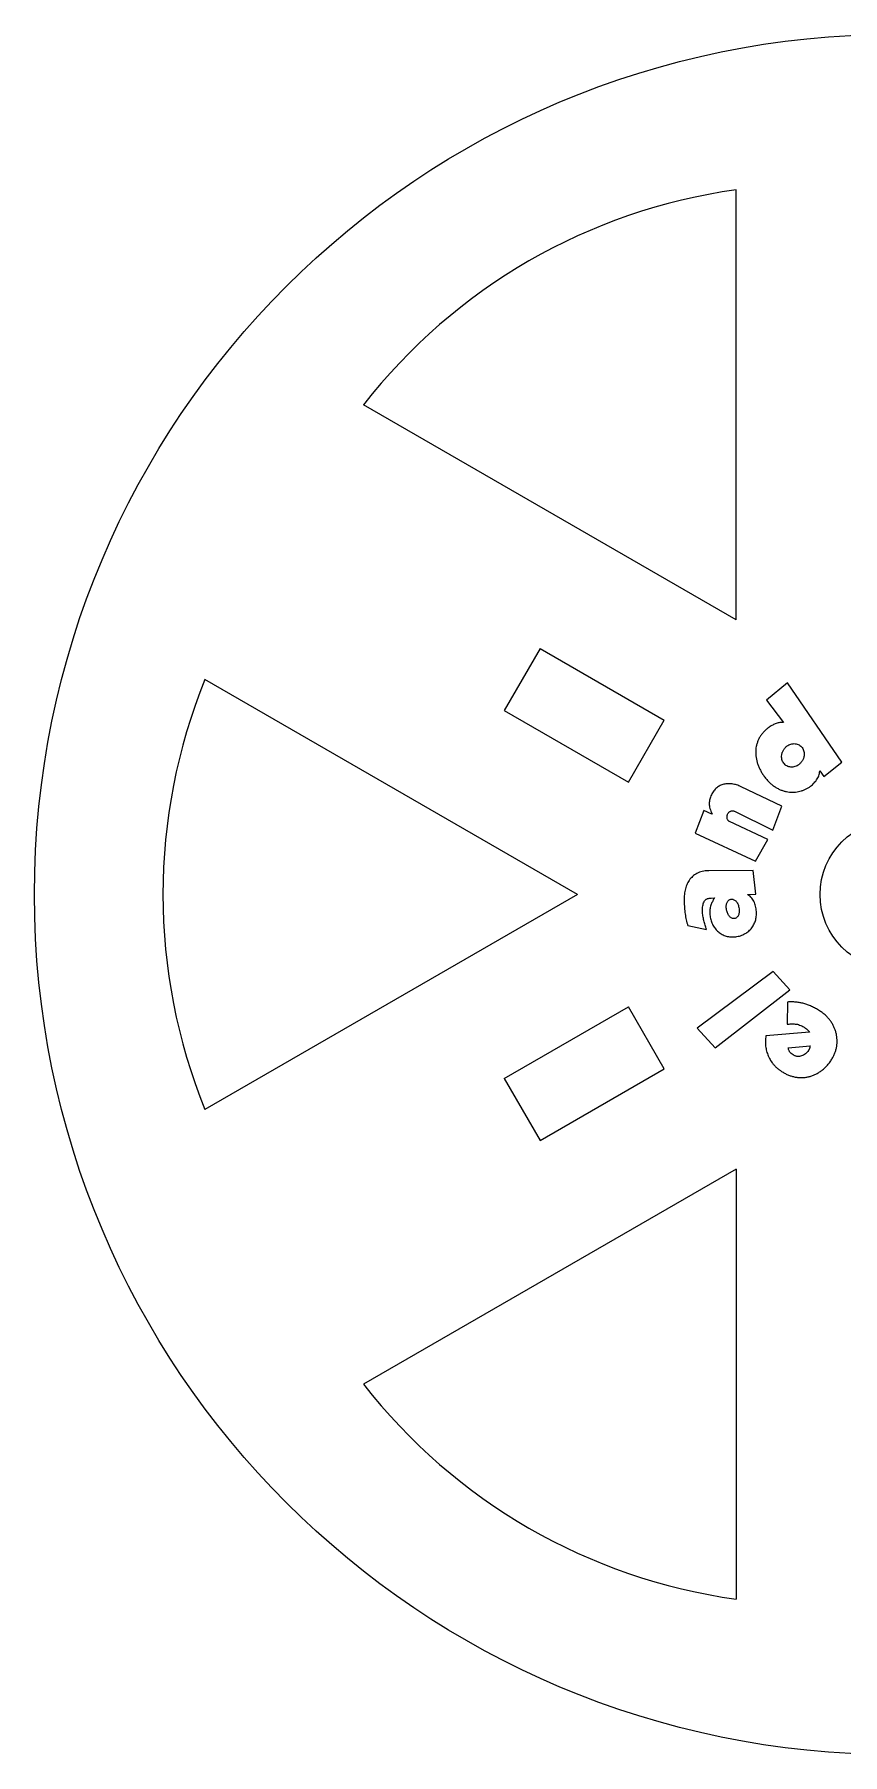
# Model space of a CAD drawing. Header units: inches. Extents: x 0.15 to 9.58, y -4.79 to -0.12.
# Drawn here: x 0.275 to 1.685, y -3.168 to -0.168 of the extents above; entities that cross this region are included whole.
import ezdxf

# ---------------------------------------------------------------- set-up
doc = ezdxf.new("R2010")
doc.units = ezdxf.units.IN
doc.header["$MEASUREMENT"] = 0
doc.layers.add('Layer 1', color=7, linetype='Continuous')

# ---------------------------------------------------------------- blocks, each defined once
blk = doc.blocks.new('block 11')
at = {"layer": 'Layer 1', "color": 7, "lineweight": 15, "true_color": 0xffffff}
blk.add_open_spline([(1.5858, -1.4431), (1.5849, -1.4423), (1.5839, -1.4416), (1.5831, -1.4407), (1.5823, -1.4399), (1.5815, -1.4389), (1.5809, -1.4378), (1.5802, -1.4367), (1.5797, -1.4356), (1.5793, -1.4344), (1.5788, -1.4333), (1.5785, -1.4321), (1.5784, -1.4308), (1.5782, -1.4295), (1.5782, -1.4282), (1.5782, -1.4269), (1.5783, -1.4256), (1.5785, -1.4242), (1.5788, -1.4229), (1.5789, -1.4222), (1.5791, -1.4215), (1.5793, -1.4208), (1.5796, -1.4201), (1.5799, -1.4195), (1.5802, -1.4188), (1.5805, -1.4181), (1.5809, -1.4174), (1.5813, -1.4167), (1.5817, -1.416), (1.5821, -1.4154), (1.5826, -1.4147)], degree=3, knots=[0, 0, 0, 0, 1, 1, 1, 2, 2, 2, 3, 3, 3, 4, 4, 4, 5, 5, 5, 6, 6, 6, 7, 7, 7, 8, 8, 8, 9, 9, 9, 10, 10, 10, 10], dxfattribs=at)
blk = doc.blocks.new('block 12')
at = {"layer": 'Layer 1', "color": 7, "lineweight": 15, "true_color": 0xffffff}
blk.add_open_spline([(1.5826, -1.4147), (1.5831, -1.4141), (1.5836, -1.4135), (1.5841, -1.4129), (1.5846, -1.4123), (1.5851, -1.4117), (1.5856, -1.4112), (1.5861, -1.4107), (1.5867, -1.4102), (1.5872, -1.4097), (1.5878, -1.4093), (1.5884, -1.4089), (1.589, -1.4085), (1.5901, -1.4078), (1.5913, -1.4072), (1.5926, -1.4067), (1.5938, -1.4062), (1.595, -1.4059), (1.5963, -1.4056), (1.5975, -1.4054), (1.5988, -1.4052), (1.6, -1.4052), (1.6012, -1.4052), (1.6025, -1.4054), (1.6037, -1.4056), (1.6048, -1.4058), (1.606, -1.4062), (1.6071, -1.4066), (1.6082, -1.4071), (1.6092, -1.4077), (1.6102, -1.4083)], degree=3, knots=[0, 0, 0, 0, 1, 1, 1, 2, 2, 2, 3, 3, 3, 4, 4, 4, 5, 5, 5, 6, 6, 6, 7, 7, 7, 8, 8, 8, 9, 9, 9, 10, 10, 10, 10], dxfattribs=at)
blk = doc.blocks.new('block 13')
at = {"layer": 'Layer 1', "color": 7, "lineweight": 15, "true_color": 0xffffff}
blk.add_open_spline([(1.6102, -1.4083), (1.6111, -1.4091), (1.6121, -1.4098), (1.613, -1.4107), (1.6138, -1.4116), (1.6145, -1.4126), (1.6152, -1.4136), (1.6158, -1.4147), (1.6163, -1.4158), (1.6167, -1.4169), (1.6171, -1.4181), (1.6174, -1.4193), (1.6176, -1.4206), (1.6178, -1.4218), (1.6178, -1.4231), (1.6177, -1.4244), (1.6177, -1.4258), (1.6174, -1.4271), (1.6171, -1.4284), (1.617, -1.4291), (1.6168, -1.4297), (1.6166, -1.4304), (1.6163, -1.4311), (1.6161, -1.4317), (1.6157, -1.4324), (1.6154, -1.4331), (1.6151, -1.4337), (1.6147, -1.4344), (1.6143, -1.4351), (1.6139, -1.4357), (1.6134, -1.4364)], degree=3, knots=[0, 0, 0, 0, 1, 1, 1, 2, 2, 2, 3, 3, 3, 4, 4, 4, 5, 5, 5, 6, 6, 6, 7, 7, 7, 8, 8, 8, 9, 9, 9, 10, 10, 10, 10], dxfattribs=at)
blk = doc.blocks.new('block 14')
at = {"layer": 'Layer 1', "color": 7, "lineweight": 15, "true_color": 0xffffff}
blk.add_open_spline([(1.6134, -1.4364), (1.6129, -1.437), (1.6124, -1.4377), (1.6119, -1.4383), (1.6114, -1.4389), (1.6109, -1.4394), (1.6103, -1.44), (1.6098, -1.4405), (1.6092, -1.441), (1.6087, -1.4415), (1.6081, -1.4419), (1.6075, -1.4423), (1.6069, -1.4427), (1.6058, -1.4435), (1.6046, -1.4441), (1.6034, -1.4447), (1.6022, -1.4452), (1.601, -1.4455), (1.5997, -1.4458), (1.5985, -1.446), (1.5972, -1.4461), (1.596, -1.4461), (1.5948, -1.4462), (1.5936, -1.4461), (1.5924, -1.4458), (1.5912, -1.4456), (1.59, -1.4453), (1.589, -1.4448), (1.5878, -1.4443), (1.5868, -1.4437), (1.5858, -1.4431)], degree=3, knots=[0, 0, 0, 0, 1, 1, 1, 2, 2, 2, 3, 3, 3, 4, 4, 4, 5, 5, 5, 6, 6, 6, 7, 7, 7, 8, 8, 8, 9, 9, 9, 10, 10, 10, 10], dxfattribs=at)
blk = doc.blocks.new('block 15')
at = {"layer": 'Layer 1', "color": 7, "lineweight": 15, "true_color": 0xffffff}
blk.add_open_spline([(1.4898, -1.6766), (1.4905, -1.6765), (1.4913, -1.6764), (1.492, -1.6764), (1.4927, -1.6765), (1.4934, -1.6766), (1.4941, -1.6769), (1.4949, -1.6771), (1.4956, -1.6775), (1.4962, -1.6779), (1.497, -1.6783), (1.4977, -1.6789), (1.4983, -1.6795), (1.499, -1.6801), (1.4996, -1.6808), (1.5001, -1.6816), (1.5007, -1.6824), (1.5012, -1.6833), (1.5017, -1.6843), (1.5021, -1.6853), (1.5025, -1.6864), (1.5029, -1.6874), (1.5032, -1.6887), (1.5035, -1.6899), (1.5038, -1.6912)], degree=3, knots=[0, 0, 0, 0, 1, 1, 1, 2, 2, 2, 3, 3, 3, 4, 4, 4, 5, 5, 5, 6, 6, 6, 7, 7, 7, 8, 8, 8, 8], dxfattribs=at)
blk = doc.blocks.new('block 16')
at = {"layer": 'Layer 1', "color": 7, "lineweight": 15, "true_color": 0xffffff}
blk.add_open_spline([(1.5038, -1.6912), (1.504, -1.6924), (1.5042, -1.6937), (1.5043, -1.695), (1.5044, -1.6961), (1.5044, -1.6973), (1.5043, -1.6984), (1.5043, -1.6995), (1.5041, -1.7005), (1.5039, -1.7015), (1.5037, -1.7025), (1.5034, -1.7034), (1.5031, -1.7042), (1.5027, -1.705), (1.5023, -1.7058), (1.5018, -1.7065), (1.5014, -1.7072), (1.5008, -1.7078), (1.5002, -1.7083), (1.4997, -1.7088), (1.4991, -1.7092), (1.4984, -1.7095), (1.4977, -1.7099), (1.4969, -1.7101), (1.4962, -1.7103)], degree=3, knots=[0, 0, 0, 0, 1, 1, 1, 2, 2, 2, 3, 3, 3, 4, 4, 4, 5, 5, 5, 6, 6, 6, 7, 7, 7, 8, 8, 8, 8], dxfattribs=at)
blk = doc.blocks.new('block 17')
at = {"layer": 'Layer 1', "color": 7, "lineweight": 15, "true_color": 0xffffff}
blk.add_open_spline([(1.4962, -1.7103), (1.4954, -1.7104), (1.4946, -1.7104), (1.4939, -1.7103), (1.4931, -1.7103), (1.4924, -1.7101), (1.4917, -1.7098), (1.4909, -1.7094), (1.4902, -1.709), (1.4896, -1.7085), (1.4888, -1.708), (1.4882, -1.7073), (1.4875, -1.7067), (1.4869, -1.7059), (1.4863, -1.7052), (1.4857, -1.7043), (1.4852, -1.7035), (1.4847, -1.7026), (1.4843, -1.7016), (1.4839, -1.7007), (1.4835, -1.6997), (1.4832, -1.6987), (1.4828, -1.6976), (1.4826, -1.6965), (1.4824, -1.6954)], degree=3, knots=[0, 0, 0, 0, 1, 1, 1, 2, 2, 2, 3, 3, 3, 4, 4, 4, 5, 5, 5, 6, 6, 6, 7, 7, 7, 8, 8, 8, 8], dxfattribs=at)
blk = doc.blocks.new('block 18')
at = {"layer": 'Layer 1', "color": 7, "lineweight": 15, "true_color": 0xffffff}
blk.add_open_spline([(1.4824, -1.6954), (1.4821, -1.694), (1.4819, -1.6927), (1.4818, -1.6913), (1.4817, -1.6901), (1.4817, -1.6889), (1.4817, -1.6877), (1.4818, -1.6867), (1.482, -1.6857), (1.4822, -1.6847), (1.4825, -1.6838), (1.4828, -1.6829), (1.4833, -1.6821), (1.4837, -1.6813), (1.4842, -1.6806), (1.4847, -1.68), (1.4851, -1.6794), (1.4856, -1.6789), (1.4862, -1.6784), (1.4867, -1.6779), (1.4873, -1.6775), (1.4879, -1.6772), (1.4885, -1.677), (1.4891, -1.6768), (1.4898, -1.6766)], degree=3, knots=[0, 0, 0, 0, 1, 1, 1, 2, 2, 2, 3, 3, 3, 4, 4, 4, 5, 5, 5, 6, 6, 6, 7, 7, 7, 8, 8, 8, 8], dxfattribs=at)
blk = doc.blocks.new('block 19')
at = {"layer": 'Layer 1', "color": 7, "lineweight": 15, "true_color": 0xffffff}
blk.add_open_spline([(1.6279, -1.9324), (1.6278, -1.933), (1.6277, -1.9336), (1.6276, -1.9342), (1.6276, -1.9347), (1.6275, -1.9353), (1.6273, -1.9358), (1.6272, -1.9361), (1.6272, -1.9364), (1.627, -1.9367), (1.6269, -1.9371), (1.6267, -1.9374), (1.6265, -1.9378), (1.6263, -1.9382), (1.6261, -1.9386), (1.6259, -1.939), (1.6256, -1.9395), (1.6253, -1.94), (1.625, -1.9405)], degree=3, knots=[0, 0, 0, 0, 1, 1, 1, 2, 2, 2, 3, 3, 3, 4, 4, 4, 5, 5, 5, 6, 6, 6, 6], dxfattribs=at)
blk = doc.blocks.new('block 20')
at = {"layer": 'Layer 1', "color": 7, "lineweight": 15, "true_color": 0xffffff}
blk.add_open_spline([(1.625, -1.9405), (1.6242, -1.9415), (1.6235, -1.9426), (1.6227, -1.9435), (1.6218, -1.9445), (1.6209, -1.9454), (1.6198, -1.9462), (1.6188, -1.947), (1.6178, -1.9477), (1.6166, -1.9483), (1.6155, -1.9489), (1.6143, -1.9494), (1.6131, -1.9498), (1.6119, -1.9501), (1.6107, -1.9504), (1.6094, -1.9506), (1.6082, -1.9507), (1.6069, -1.9507), (1.6057, -1.9506), (1.6051, -1.9506), (1.6044, -1.9505), (1.6038, -1.9504), (1.6032, -1.9502), (1.6026, -1.95), (1.602, -1.9498), (1.6014, -1.9496), (1.6008, -1.9494), (1.6002, -1.9491), (1.5996, -1.9488), (1.5991, -1.9485), (1.5985, -1.9481)], degree=3, knots=[0, 0, 0, 0, 1, 1, 1, 2, 2, 2, 3, 3, 3, 4, 4, 4, 5, 5, 5, 6, 6, 6, 7, 7, 7, 8, 8, 8, 9, 9, 9, 10, 10, 10, 10], dxfattribs=at)
blk = doc.blocks.new('block 21')
at = {"layer": 'Layer 1', "color": 7, "lineweight": 15, "true_color": 0xffffff}
blk.add_open_spline([(1.5985, -1.9481), (1.5974, -1.9474), (1.5962, -1.9466), (1.5952, -1.9457), (1.5943, -1.9449), (1.5934, -1.944), (1.5926, -1.943), (1.5923, -1.9425), (1.592, -1.942), (1.5917, -1.9415), (1.5914, -1.9409), (1.5911, -1.9404), (1.5909, -1.9397), (1.5906, -1.9391), (1.5904, -1.9385), (1.5903, -1.9379), (1.5901, -1.9372), (1.59, -1.9364), (1.5899, -1.9357)], degree=3, knots=[0, 0, 0, 0, 1, 1, 1, 2, 2, 2, 3, 3, 3, 4, 4, 4, 5, 5, 5, 6, 6, 6, 6], dxfattribs=at)
blk = doc.blocks.new('block 22')
at = {"layer": 'Layer 1', "color": 7, "lineweight": 15, "true_color": 0xffffff}
blk.add_lwpolyline([(1.5899, -1.9357), (1.6279, -1.9324)], dxfattribs=at)
blk = doc.blocks.new('block 27')
at = {"layer": 'Layer 1', "color": 7, "lineweight": 15, "true_color": 0xffffff}
blk.add_open_spline([(1.588, -1.8947), (1.5903, -1.8944), (1.5927, -1.8941), (1.595, -1.894), (1.5974, -1.8939), (1.5998, -1.8939), (1.6022, -1.8942), (1.6034, -1.8943), (1.6047, -1.8945), (1.6059, -1.8947), (1.6071, -1.895), (1.6084, -1.8954), (1.6096, -1.8959), (1.6109, -1.8963), (1.6122, -1.8969), (1.6134, -1.8975), (1.6148, -1.8982), (1.6161, -1.899), (1.6174, -1.8997)], degree=3, knots=[0, 0, 0, 0, 1, 1, 1, 2, 2, 2, 3, 3, 3, 4, 4, 4, 5, 5, 5, 6, 6, 6, 6], dxfattribs=at)
blk = doc.blocks.new('block 28')
at = {"layer": 'Layer 1', "color": 7, "lineweight": 15, "true_color": 0xffffff}
blk.add_open_spline([(1.6174, -1.8997), (1.6183, -1.9003), (1.6192, -1.9009), (1.62, -1.9016), (1.621, -1.9022), (1.6219, -1.9029), (1.6228, -1.9037), (1.6237, -1.9044), (1.6246, -1.9051), (1.6253, -1.906), (1.6259, -1.9067), (1.6265, -1.9074), (1.627, -1.9082)], degree=3, knots=[0, 0, 0, 0, 1, 1, 1, 2, 2, 2, 3, 3, 3, 4, 4, 4, 4], dxfattribs=at)
blk = doc.blocks.new('block 29')
at = {"layer": 'Layer 1', "color": 7, "lineweight": 15, "true_color": 0xffffff}
blk.add_lwpolyline([(1.627, -1.9082), (1.5509, -1.9146)], dxfattribs=at)
blk = doc.blocks.new('block 30')
at = {"layer": 'Layer 1', "color": 7, "lineweight": 15, "true_color": 0xffffff}
blk.add_open_spline([(1.5509, -1.9146), (1.5507, -1.9161), (1.5505, -1.9176), (1.5503, -1.9192), (1.5502, -1.9207), (1.5501, -1.9222), (1.55, -1.9237), (1.55, -1.9252), (1.55, -1.9268), (1.5501, -1.9283), (1.5502, -1.9297), (1.5503, -1.9312), (1.5504, -1.9327), (1.5506, -1.9342), (1.5508, -1.9356), (1.5511, -1.9371), (1.5514, -1.9386), (1.5517, -1.94), (1.5521, -1.9414), (1.5525, -1.9429), (1.5529, -1.9443), (1.5534, -1.9457), (1.5539, -1.9471), (1.5544, -1.9485), (1.555, -1.9499), (1.5556, -1.9513), (1.5563, -1.9527), (1.557, -1.9541), (1.5577, -1.9554), (1.5584, -1.9567), (1.5592, -1.958), (1.5601, -1.9593), (1.5609, -1.9605), (1.5618, -1.9617), (1.5627, -1.9629), (1.5637, -1.9641), (1.5647, -1.9653), (1.5657, -1.9664), (1.5668, -1.9675), (1.5679, -1.9686), (1.569, -1.9697), (1.5702, -1.9708), (1.5714, -1.9718), (1.5727, -1.9728), (1.574, -1.9738), (1.5753, -1.9748), (1.5766, -1.9758), (1.578, -1.9767), (1.5794, -1.9776)], degree=3, knots=[0, 0, 0, 0, 1, 1, 1, 2, 2, 2, 3, 3, 3, 4, 4, 4, 5, 5, 5, 6, 6, 6, 7, 7, 7, 8, 8, 8, 9, 9, 9, 10, 10, 10, 11, 11, 11, 12, 12, 12, 13, 13, 13, 14, 14, 14, 15, 15, 15, 16, 16, 16, 16], dxfattribs=at)
blk = doc.blocks.new('block 31')
at = {"layer": 'Layer 1', "color": 7, "lineweight": 15, "true_color": 0xffffff}
blk.add_open_spline([(1.5794, -1.9776), (1.5812, -1.9787), (1.583, -1.9797), (1.5848, -1.9807), (1.5866, -1.9816), (1.5885, -1.9825), (1.5904, -1.9832), (1.5922, -1.984), (1.5941, -1.9846), (1.596, -1.9852), (1.598, -1.9857), (1.5999, -1.9862), (1.6019, -1.9866), (1.6038, -1.9869), (1.6058, -1.9872), (1.6077, -1.9874), (1.6097, -1.9875), (1.6116, -1.9876), (1.6136, -1.9876), (1.6155, -1.9875), (1.6174, -1.9874), (1.6194, -1.9872), (1.6213, -1.9869), (1.6233, -1.9866), (1.6252, -1.9862), (1.6271, -1.9857), (1.629, -1.9852), (1.6308, -1.9845), (1.6327, -1.9839), (1.6346, -1.9831), (1.6364, -1.9823), (1.6383, -1.9815), (1.6401, -1.9805), (1.6419, -1.9794), (1.6437, -1.9784), (1.6455, -1.9772), (1.6472, -1.976), (1.649, -1.9747), (1.6507, -1.9733), (1.6524, -1.9718), (1.6541, -1.9703), (1.6557, -1.9687), (1.6572, -1.967), (1.6588, -1.9653), (1.6603, -1.9635), (1.6617, -1.9616), (1.6632, -1.9596), (1.6646, -1.9575), (1.6659, -1.9554)], degree=3, knots=[0, 0, 0, 0, 1, 1, 1, 2, 2, 2, 3, 3, 3, 4, 4, 4, 5, 5, 5, 6, 6, 6, 7, 7, 7, 8, 8, 8, 9, 9, 9, 10, 10, 10, 11, 11, 11, 12, 12, 12, 13, 13, 13, 14, 14, 14, 15, 15, 15, 16, 16, 16, 16], dxfattribs=at)
blk = doc.blocks.new('block 32')
at = {"layer": 'Layer 1', "color": 7, "lineweight": 15, "true_color": 0xffffff}
blk.add_open_spline([(1.6659, -1.9554), (1.667, -1.9537), (1.668, -1.952), (1.6689, -1.9501), (1.6698, -1.9484), (1.6706, -1.9466), (1.6713, -1.9447), (1.672, -1.9429), (1.6726, -1.941), (1.6731, -1.9391), (1.6736, -1.9372), (1.674, -1.9353), (1.6743, -1.9333), (1.6746, -1.9314), (1.6748, -1.9295), (1.6749, -1.9275), (1.6751, -1.9256), (1.6751, -1.9236), (1.675, -1.9217), (1.675, -1.9198), (1.6748, -1.9179), (1.6745, -1.916), (1.6742, -1.914), (1.6739, -1.9121), (1.6734, -1.9103), (1.673, -1.9084), (1.6724, -1.9065), (1.6718, -1.9046), (1.6712, -1.9028), (1.6704, -1.901), (1.6696, -1.8992), (1.6688, -1.8974), (1.6678, -1.8956), (1.6668, -1.8938), (1.6658, -1.8921), (1.6647, -1.8903), (1.6635, -1.8887), (1.6623, -1.887), (1.661, -1.8853), (1.6596, -1.8838), (1.6582, -1.8822), (1.6567, -1.8806), (1.6552, -1.8792), (1.6536, -1.8777), (1.6519, -1.8763), (1.6501, -1.875), (1.6483, -1.8736), (1.6465, -1.8724), (1.6446, -1.8711)], degree=3, knots=[0, 0, 0, 0, 1, 1, 1, 2, 2, 2, 3, 3, 3, 4, 4, 4, 5, 5, 5, 6, 6, 6, 7, 7, 7, 8, 8, 8, 9, 9, 9, 10, 10, 10, 11, 11, 11, 12, 12, 12, 13, 13, 13, 14, 14, 14, 15, 15, 15, 16, 16, 16, 16], dxfattribs=at)
blk = doc.blocks.new('block 33')
at = {"layer": 'Layer 1', "color": 7, "lineweight": 15, "true_color": 0xffffff}
blk.add_open_spline([(1.6446, -1.8711), (1.6422, -1.8697), (1.6399, -1.8683), (1.6375, -1.8669), (1.6352, -1.8657), (1.6329, -1.8645), (1.6305, -1.8634), (1.6283, -1.8624), (1.626, -1.8615), (1.6237, -1.8606), (1.6215, -1.8598), (1.6193, -1.8591), (1.6171, -1.8585), (1.6149, -1.8579), (1.6126, -1.8574), (1.6104, -1.857), (1.6081, -1.8566), (1.6057, -1.8562), (1.6034, -1.856), (1.601, -1.8558), (1.5986, -1.8557), (1.5961, -1.8557), (1.5936, -1.8557), (1.5911, -1.8557), (1.5886, -1.8558)], degree=3, knots=[0, 0, 0, 0, 1, 1, 1, 2, 2, 2, 3, 3, 3, 4, 4, 4, 5, 5, 5, 6, 6, 6, 7, 7, 7, 8, 8, 8, 8], dxfattribs=at)
blk = doc.blocks.new('block 34')
at = {"layer": 'Layer 1', "color": 7, "lineweight": 15, "true_color": 0xffffff}
blk.add_lwpolyline([(1.5886, -1.8558), (1.588, -1.8947)], dxfattribs=at)
blk = doc.blocks.new('block 35')
at = {"layer": 'Layer 1', "color": 7, "lineweight": 15, "true_color": 0xffffff}
blk.add_lwpolyline([(1.4275, -1.5614), (1.5329, -1.6103)], dxfattribs=at)
blk = doc.blocks.new('block 36')
at = {"layer": 'Layer 1', "color": 7, "lineweight": 15, "true_color": 0xffffff}
blk.add_lwpolyline([(1.5329, -1.6103), (1.5545, -1.5724)], dxfattribs=at)
blk = doc.blocks.new('block 37')
at = {"layer": 'Layer 1', "color": 7, "lineweight": 15, "true_color": 0xffffff}
blk.add_lwpolyline([(1.5545, -1.5724), (1.4877, -1.5412)], dxfattribs=at)
blk = doc.blocks.new('block 38')
at = {"layer": 'Layer 1', "color": 7, "lineweight": 15, "true_color": 0xffffff}
blk.add_lwpolyline([(1.4962, -1.5231), (1.5629, -1.5559)], dxfattribs=at)
blk = doc.blocks.new('block 39')
at = {"layer": 'Layer 1', "color": 7, "lineweight": 15, "true_color": 0xffffff}
blk.add_lwpolyline([(1.5629, -1.5559), (1.5787, -1.5145)], dxfattribs=at)
blk = doc.blocks.new('block 40')
at = {"layer": 'Layer 1', "color": 7, "lineweight": 15, "true_color": 0xffffff}
blk.add_lwpolyline([(1.5787, -1.5145), (1.5075, -1.4803)], dxfattribs=at)
blk = doc.blocks.new('block 41')
at = {"layer": 'Layer 1', "color": 7, "lineweight": 15, "true_color": 0xffffff}
blk.add_open_spline([(1.5075, -1.4803), (1.5062, -1.4797), (1.505, -1.4791), (1.5037, -1.4786), (1.5024, -1.4781), (1.5011, -1.4776), (1.4998, -1.4772), (1.4986, -1.4768), (1.4973, -1.4765), (1.496, -1.4762), (1.4947, -1.4759), (1.4934, -1.4757), (1.4922, -1.4755), (1.4909, -1.4753), (1.4897, -1.4752), (1.4884, -1.4751), (1.4872, -1.475), (1.4859, -1.475), (1.4847, -1.4751), (1.4835, -1.4751), (1.4823, -1.4752), (1.4811, -1.4754), (1.4799, -1.4756), (1.4787, -1.4758), (1.4776, -1.4761), (1.4764, -1.4763), (1.4753, -1.4767), (1.4742, -1.4771), (1.4731, -1.4775), (1.472, -1.4779), (1.471, -1.4784), (1.47, -1.4789), (1.4689, -1.4795), (1.468, -1.4802), (1.467, -1.4808), (1.466, -1.4815), (1.4651, -1.4823), (1.4641, -1.4831), (1.4633, -1.4839), (1.4624, -1.4848), (1.4615, -1.4857), (1.4607, -1.4866), (1.46, -1.4876), (1.4592, -1.4887), (1.4584, -1.4898), (1.4578, -1.4909), (1.4571, -1.4921), (1.4564, -1.4933), (1.4558, -1.4946)], degree=3, knots=[0, 0, 0, 0, 1, 1, 1, 2, 2, 2, 3, 3, 3, 4, 4, 4, 5, 5, 5, 6, 6, 6, 7, 7, 7, 8, 8, 8, 9, 9, 9, 10, 10, 10, 11, 11, 11, 12, 12, 12, 13, 13, 13, 14, 14, 14, 15, 15, 15, 16, 16, 16, 16], dxfattribs=at)
blk = doc.blocks.new('block 42')
at = {"layer": 'Layer 1', "color": 7, "lineweight": 15, "true_color": 0xffffff}
blk.add_open_spline([(1.4558, -1.4946), (1.4552, -1.4958), (1.4546, -1.4971), (1.4542, -1.4983), (1.4537, -1.4996), (1.4534, -1.5009), (1.453, -1.5022), (1.4527, -1.5034), (1.4525, -1.5047), (1.4523, -1.506), (1.4521, -1.5073), (1.452, -1.5086), (1.452, -1.5099), (1.452, -1.5112), (1.4521, -1.5126), (1.4523, -1.5139), (1.4526, -1.5154), (1.4529, -1.5168), (1.4533, -1.5182), (1.4538, -1.5198), (1.4543, -1.5213), (1.4549, -1.5228), (1.4556, -1.5245), (1.4565, -1.5261), (1.4573, -1.5277)], degree=3, knots=[0, 0, 0, 0, 1, 1, 1, 2, 2, 2, 3, 3, 3, 4, 4, 4, 5, 5, 5, 6, 6, 6, 7, 7, 7, 8, 8, 8, 8], dxfattribs=at)
blk = doc.blocks.new('block 43')
at = {"layer": 'Layer 1', "color": 7, "lineweight": 15, "true_color": 0xffffff}
blk.add_lwpolyline([(1.4569, -1.5284), (1.4428, -1.5216)], dxfattribs=at)
blk = doc.blocks.new('block 44')
at = {"layer": 'Layer 1', "color": 7, "lineweight": 15, "true_color": 0xffffff}
blk.add_lwpolyline([(1.4428, -1.5216), (1.4275, -1.5614)], dxfattribs=at)
blk = doc.blocks.new('block 45')
at = {"layer": 'Layer 1', "color": 7, "lineweight": 15, "true_color": 0xffffff}
blk.add_lwpolyline([(1.5519, -1.3294), (1.5813, -1.3686)], dxfattribs=at)
blk = doc.blocks.new('block 46')
at = {"layer": 'Layer 1', "color": 7, "lineweight": 15, "true_color": 0xffffff}
blk.add_open_spline([(1.5813, -1.3686), (1.5803, -1.3685), (1.5792, -1.3684), (1.5782, -1.3684), (1.5772, -1.3684), (1.5761, -1.3685), (1.5751, -1.3686), (1.574, -1.3687), (1.573, -1.3689), (1.572, -1.3691), (1.5709, -1.3694), (1.5699, -1.3697), (1.5689, -1.3701), (1.5678, -1.3704), (1.5668, -1.3708), (1.5658, -1.3713), (1.5648, -1.3717), (1.5638, -1.3722), (1.5628, -1.3727), (1.5618, -1.3732), (1.5608, -1.3737), (1.5599, -1.3743), (1.5589, -1.3749), (1.558, -1.3755), (1.5571, -1.3761)], degree=3, knots=[0, 0, 0, 0, 1, 1, 1, 2, 2, 2, 3, 3, 3, 4, 4, 4, 5, 5, 5, 6, 6, 6, 7, 7, 7, 8, 8, 8, 8], dxfattribs=at)
blk = doc.blocks.new('block 47')
at = {"layer": 'Layer 1', "color": 7, "lineweight": 15, "true_color": 0xffffff}
blk.add_open_spline([(1.5571, -1.3761), (1.5553, -1.3774), (1.5535, -1.3788), (1.5518, -1.3802), (1.5502, -1.3815), (1.5487, -1.383), (1.5473, -1.3845), (1.5459, -1.386), (1.5446, -1.3875), (1.5433, -1.3891), (1.5422, -1.3907), (1.5411, -1.3924), (1.5401, -1.3941), (1.5391, -1.3957), (1.5382, -1.3975), (1.5375, -1.3992), (1.5367, -1.401), (1.5361, -1.4027), (1.5355, -1.4045), (1.5349, -1.4063), (1.5345, -1.4081), (1.5341, -1.41), (1.5337, -1.4118), (1.5335, -1.4137), (1.5333, -1.4155), (1.5332, -1.4174), (1.5331, -1.4193), (1.5331, -1.4212), (1.5332, -1.4231), (1.5333, -1.425), (1.5335, -1.4269), (1.5338, -1.4288), (1.5341, -1.4308), (1.5345, -1.4327), (1.5349, -1.4346), (1.5354, -1.4366), (1.5359, -1.4385), (1.5365, -1.4405), (1.5372, -1.4424), (1.538, -1.4443), (1.5387, -1.4462), (1.5396, -1.4481), (1.5405, -1.45), (1.5414, -1.4519), (1.5424, -1.4537), (1.5435, -1.4555), (1.5446, -1.4574), (1.5458, -1.4592), (1.547, -1.461)], degree=3, knots=[0, 0, 0, 0, 1, 1, 1, 2, 2, 2, 3, 3, 3, 4, 4, 4, 5, 5, 5, 6, 6, 6, 7, 7, 7, 8, 8, 8, 9, 9, 9, 10, 10, 10, 11, 11, 11, 12, 12, 12, 13, 13, 13, 14, 14, 14, 15, 15, 15, 16, 16, 16, 16], dxfattribs=at)
blk = doc.blocks.new('block 48')
at = {"layer": 'Layer 1', "color": 7, "lineweight": 15, "true_color": 0xffffff}
blk.add_open_spline([(1.6268, -1.4809), (1.628, -1.48), (1.6292, -1.4792), (1.6303, -1.4783), (1.6314, -1.4773), (1.6325, -1.4764), (1.6335, -1.4753), (1.6345, -1.4743), (1.6355, -1.4732), (1.6365, -1.4721), (1.6374, -1.471), (1.6384, -1.4698), (1.6392, -1.4686), (1.6401, -1.4674), (1.6409, -1.4662), (1.6416, -1.4649), (1.6422, -1.4637), (1.6428, -1.4624), (1.6433, -1.4611), (1.6437, -1.4598), (1.6441, -1.4585), (1.6443, -1.4572), (1.6446, -1.4558), (1.6447, -1.4545), (1.6448, -1.4531)], degree=3, knots=[0, 0, 0, 0, 1, 1, 1, 2, 2, 2, 3, 3, 3, 4, 4, 4, 5, 5, 5, 6, 6, 6, 7, 7, 7, 8, 8, 8, 8], dxfattribs=at)
blk = doc.blocks.new('block 49')
at = {"layer": 'Layer 1', "color": 7, "lineweight": 15, "true_color": 0xffffff}
blk.add_lwpolyline([(1.6448, -1.4531), (1.6452, -1.4528)], dxfattribs=at)
blk = doc.blocks.new('block 50')
at = {"layer": 'Layer 1', "color": 7, "lineweight": 15, "true_color": 0xffffff}
blk.add_lwpolyline([(1.6452, -1.4528), (1.6519, -1.4624)], dxfattribs=at)
blk = doc.blocks.new('block 51')
at = {"layer": 'Layer 1', "color": 7, "lineweight": 15, "true_color": 0xffffff}
blk.add_lwpolyline([(1.6519, -1.4624), (1.6834, -1.4373)], dxfattribs=at)
blk = doc.blocks.new('block 52')
at = {"layer": 'Layer 1', "color": 7, "lineweight": 15, "true_color": 0xffffff}
blk.add_lwpolyline([(1.6834, -1.4373), (1.5886, -1.2994)], dxfattribs=at)
blk = doc.blocks.new('block 53')
at = {"layer": 'Layer 1', "color": 7, "lineweight": 15, "true_color": 0xffffff}
blk.add_lwpolyline([(1.5886, -1.2994), (1.5519, -1.3294)], dxfattribs=at)
blk = doc.blocks.new('block 80')
at = {"layer": 'Layer 1', "color": 7, "lineweight": 15, "true_color": 0xffffff}
blk.add_lwpolyline([(1.4989, -2.1472), (1.4989, -2.8972)], dxfattribs=at)
blk = doc.blocks.new('block 81')
at = {"layer": 'Layer 1', "color": 7, "lineweight": 15, "true_color": 0xffffff}
blk.add_lwpolyline([(1.4989, -2.1472), (0.8493, -2.5222)], dxfattribs=at)
blk = doc.blocks.new('block 82')
at = {"layer": 'Layer 1', "color": 7, "lineweight": 15, "true_color": 0xffffff}
blk.add_open_spline([(0.8493, -2.5222), (1.0087, -2.7271), (1.2418, -2.8616), (1.4989, -2.8972)], degree=3, dxfattribs=at)
blk = doc.blocks.new('block 83')
at = {"layer": 'Layer 1', "color": 7, "lineweight": 15, "true_color": 0xffffff}
blk.add_lwpolyline([(1.4989, -1.1894), (0.8493, -0.8144)], dxfattribs=at)
blk = doc.blocks.new('block 84')
at = {"layer": 'Layer 1', "color": 7, "lineweight": 15, "true_color": 0xffffff}
blk.add_lwpolyline([(1.4989, -1.1894), (1.4989, -0.4394)], dxfattribs=at)
blk = doc.blocks.new('block 85')
at = {"layer": 'Layer 1', "color": 7, "lineweight": 15, "true_color": 0xffffff}
blk.add_open_spline([(1.4989, -0.4394), (1.2418, -0.475), (1.0087, -0.6095), (0.8493, -0.8144)], degree=3, dxfattribs=at)
blk = doc.blocks.new('block 89')
at = {"layer": 'Layer 1', "color": 7, "lineweight": 15, "true_color": 0xffffff}
blk.add_lwpolyline([(1.1571, -1.2392), (1.3736, -1.3642)], dxfattribs=at)
blk = doc.blocks.new('block 90')
at = {"layer": 'Layer 1', "color": 7, "lineweight": 15, "true_color": 0xffffff}
blk.add_lwpolyline([(1.1571, -1.2392), (1.0946, -1.3474)], dxfattribs=at)
blk = doc.blocks.new('block 91')
at = {"layer": 'Layer 1', "color": 7, "lineweight": 15, "true_color": 0xffffff}
blk.add_lwpolyline([(1.0946, -1.3474), (1.3111, -1.4724)], dxfattribs=at)
blk = doc.blocks.new('block 92')
at = {"layer": 'Layer 1', "color": 7, "lineweight": 15, "true_color": 0xffffff}
blk.add_lwpolyline([(1.3111, -1.4724), (1.3736, -1.3642)], dxfattribs=at)
blk = doc.blocks.new('block 101')
at = {"layer": 'Layer 1', "color": 7, "lineweight": 15, "true_color": 0xffffff}
blk.add_open_spline([(3.2754, -1.6683), (3.2754, -0.8399), (2.6038, -0.1683), (1.7754, -0.1683), (0.9469, -0.1683), (0.2754, -0.8399), (0.2754, -1.6683), (0.2754, -2.4967), (0.9469, -3.1683), (1.7754, -3.1683), (2.6038, -3.1683), (3.2754, -2.4967), (3.2754, -1.6683), (3.2754, -1.6683), (3.2754, -1.6683), (3.2754, -1.6683)], degree=3, knots=[0, 0, 0, 0, 1, 1, 1, 2, 2, 2, 3, 3, 3, 4, 4, 4, 5, 5, 5, 5], dxfattribs=at)
blk = doc.blocks.new('block 102')
at = {"layer": 'Layer 1', "color": 7, "lineweight": 15, "true_color": 0xffffff}
blk.add_open_spline([(1.9054, -1.6683), (1.9054, -1.5965), (1.8472, -1.5383), (1.7754, -1.5383), (1.7036, -1.5383), (1.6454, -1.5965), (1.6454, -1.6683), (1.6454, -1.7401), (1.7036, -1.7983), (1.7754, -1.7983), (1.8472, -1.7983), (1.9054, -1.7401), (1.9054, -1.6683), (1.9054, -1.6683), (1.9054, -1.6683), (1.9054, -1.6683)], degree=3, knots=[0, 0, 0, 0, 1, 1, 1, 2, 2, 2, 3, 3, 3, 4, 4, 4, 5, 5, 5, 5], dxfattribs=at)
blk = doc.blocks.new('block 111')
at = {"layer": 'Layer 1', "color": 7, "lineweight": 15, "true_color": 0xffffff}
blk.add_lwpolyline([(1.0946, -1.9892), (1.3111, -1.8642)], dxfattribs=at)
blk = doc.blocks.new('block 112')
at = {"layer": 'Layer 1', "color": 7, "lineweight": 15, "true_color": 0xffffff}
blk.add_lwpolyline([(1.0946, -1.9892), (1.1571, -2.0974)], dxfattribs=at)
blk = doc.blocks.new('block 113')
at = {"layer": 'Layer 1', "color": 7, "lineweight": 15, "true_color": 0xffffff}
blk.add_lwpolyline([(1.1571, -2.0974), (1.3736, -1.9724)], dxfattribs=at)
blk = doc.blocks.new('block 114')
at = {"layer": 'Layer 1', "color": 7, "lineweight": 15, "true_color": 0xffffff}
blk.add_lwpolyline([(1.3736, -1.9724), (1.3111, -1.8642)], dxfattribs=at)
blk = doc.blocks.new('block 121')
at = {"layer": 'Layer 1', "color": 7, "lineweight": 15, "true_color": 0xffffff}
blk.add_lwpolyline([(1.2224, -1.6683), (0.5728, -2.0433)], dxfattribs=at)
blk = doc.blocks.new('block 122')
at = {"layer": 'Layer 1', "color": 7, "lineweight": 15, "true_color": 0xffffff}
blk.add_lwpolyline([(1.2224, -1.6683), (0.5728, -1.2933)], dxfattribs=at)
blk = doc.blocks.new('block 123')
at = {"layer": 'Layer 1', "color": 7, "lineweight": 15, "true_color": 0xffffff}
blk.add_open_spline([(0.5728, -1.2933), (0.4751, -1.5338), (0.4751, -1.8028), (0.5728, -2.0433)], degree=3, dxfattribs=at)
blk = doc.blocks.new('block 135')
at = {"layer": 'Layer 1', "color": 7, "lineweight": 15, "true_color": 0xffffff}
blk.add_lwpolyline([(1.5286, -1.6266), (1.4511, -1.6268)], dxfattribs=at)
blk = doc.blocks.new('block 136')
at = {"layer": 'Layer 1', "color": 7, "lineweight": 15, "true_color": 0xffffff}
blk.add_open_spline([(1.4511, -1.6268), (1.4491, -1.6269), (1.4472, -1.627), (1.4452, -1.6272), (1.4434, -1.6274), (1.4416, -1.6277), (1.4398, -1.6281), (1.4382, -1.6285), (1.4365, -1.629), (1.4349, -1.6296), (1.4334, -1.6301), (1.4319, -1.6308), (1.4305, -1.6316), (1.4292, -1.6323), (1.4279, -1.6331), (1.4266, -1.634), (1.4254, -1.6349), (1.4242, -1.6358), (1.4231, -1.6368), (1.422, -1.6379), (1.4209, -1.6389), (1.4199, -1.64), (1.4189, -1.6412), (1.418, -1.6423), (1.4172, -1.6436), (1.4163, -1.6448), (1.4155, -1.6461), (1.4148, -1.6474), (1.4141, -1.6488), (1.4134, -1.6502), (1.4128, -1.6516), (1.4122, -1.653), (1.4117, -1.6545), (1.4112, -1.656), (1.4108, -1.6575), (1.4104, -1.6591), (1.41, -1.6607), (1.4097, -1.6623), (1.4094, -1.6639), (1.4092, -1.6656), (1.4089, -1.6672), (1.4087, -1.6688), (1.4086, -1.6705), (1.4084, -1.6721), (1.4083, -1.6738), (1.4083, -1.6754), (1.4083, -1.6771), (1.4083, -1.6788), (1.4083, -1.6804)], degree=3, knots=[0, 0, 0, 0, 1, 1, 1, 2, 2, 2, 3, 3, 3, 4, 4, 4, 5, 5, 5, 6, 6, 6, 7, 7, 7, 8, 8, 8, 9, 9, 9, 10, 10, 10, 11, 11, 11, 12, 12, 12, 13, 13, 13, 14, 14, 14, 15, 15, 15, 16, 16, 16, 16], dxfattribs=at)
blk = doc.blocks.new('block 137')
at = {"layer": 'Layer 1', "color": 7, "lineweight": 15, "true_color": 0xffffff}
blk.add_open_spline([(1.4083, -1.6804), (1.4085, -1.6841), (1.4087, -1.6877), (1.4089, -1.6914), (1.4092, -1.695), (1.4096, -1.6985), (1.4101, -1.7021), (1.4103, -1.7039), (1.4106, -1.7056), (1.4109, -1.7074), (1.4113, -1.7091), (1.4116, -1.7108), (1.412, -1.7125), (1.4124, -1.7142), (1.4128, -1.7159), (1.4132, -1.7175), (1.4137, -1.7192), (1.4142, -1.7208), (1.4147, -1.7225)], degree=3, knots=[0, 0, 0, 0, 1, 1, 1, 2, 2, 2, 3, 3, 3, 4, 4, 4, 5, 5, 5, 6, 6, 6, 6], dxfattribs=at)
blk = doc.blocks.new('block 138')
at = {"layer": 'Layer 1', "color": 7, "lineweight": 15, "true_color": 0xffffff}
blk.add_lwpolyline([(1.4147, -1.7225), (1.4476, -1.7294)], dxfattribs=at)
blk = doc.blocks.new('block 139')
at = {"layer": 'Layer 1', "color": 7, "lineweight": 15, "true_color": 0xffffff}
blk.add_open_spline([(1.4476, -1.7294), (1.4467, -1.7268), (1.4458, -1.7242), (1.445, -1.7216), (1.4442, -1.719), (1.4434, -1.7164), (1.4427, -1.7138), (1.4424, -1.7125), (1.4421, -1.7112), (1.4418, -1.7098), (1.4415, -1.7085), (1.4413, -1.7071), (1.4411, -1.7057), (1.4409, -1.7043), (1.4408, -1.7029), (1.4406, -1.7015), (1.4405, -1.7), (1.4404, -1.6985), (1.4404, -1.697)], degree=3, knots=[0, 0, 0, 0, 1, 1, 1, 2, 2, 2, 3, 3, 3, 4, 4, 4, 5, 5, 5, 6, 6, 6, 6], dxfattribs=at)
blk = doc.blocks.new('block 140')
at = {"layer": 'Layer 1', "color": 7, "lineweight": 15, "true_color": 0xffffff}
blk.add_open_spline([(1.4404, -1.697), (1.4404, -1.6955), (1.4403, -1.6939), (1.4404, -1.6924), (1.4405, -1.6909), (1.4406, -1.6895), (1.4409, -1.6881), (1.4411, -1.6869), (1.4414, -1.6856), (1.4417, -1.6844), (1.442, -1.6832), (1.4424, -1.6821), (1.443, -1.681), (1.4432, -1.6805), (1.4435, -1.68), (1.4438, -1.6795), (1.4441, -1.6791), (1.4444, -1.6786), (1.4448, -1.6783), (1.4452, -1.6779), (1.4456, -1.6775), (1.446, -1.6772), (1.4465, -1.6768), (1.447, -1.6765), (1.4475, -1.6762), (1.448, -1.676), (1.4486, -1.6757), (1.4491, -1.6755), (1.4497, -1.6753), (1.4503, -1.6751), (1.451, -1.675), (1.4517, -1.6748), (1.4523, -1.6747), (1.453, -1.6746), (1.4538, -1.6745), (1.4545, -1.6745), (1.4553, -1.6745)], degree=3, knots=[0, 0, 0, 0, 1, 1, 1, 2, 2, 2, 3, 3, 3, 4, 4, 4, 5, 5, 5, 6, 6, 6, 7, 7, 7, 8, 8, 8, 9, 9, 9, 10, 10, 10, 11, 11, 11, 12, 12, 12, 12], dxfattribs=at)
blk = doc.blocks.new('block 141')
at = {"layer": 'Layer 1', "color": 7, "lineweight": 15, "true_color": 0xffffff}
blk.add_lwpolyline([(1.4553, -1.6745), (1.4614, -1.6743)], dxfattribs=at)
blk = doc.blocks.new('block 142')
at = {"layer": 'Layer 1', "color": 7, "lineweight": 15, "true_color": 0xffffff}
blk.add_open_spline([(1.4614, -1.6743), (1.4609, -1.6751), (1.4603, -1.6759), (1.4598, -1.6767), (1.4592, -1.6776), (1.4587, -1.6784), (1.4583, -1.6793), (1.4578, -1.6803), (1.4573, -1.6813), (1.4568, -1.6823), (1.4563, -1.6833), (1.4559, -1.6844), (1.4555, -1.6854), (1.4551, -1.6866), (1.4547, -1.6877), (1.4544, -1.6889), (1.4541, -1.6901), (1.4538, -1.6914), (1.4536, -1.6927), (1.4535, -1.694), (1.4533, -1.6954), (1.4533, -1.6968), (1.4532, -1.6983), (1.4532, -1.6999), (1.4532, -1.7014)], degree=3, knots=[0, 0, 0, 0, 1, 1, 1, 2, 2, 2, 3, 3, 3, 4, 4, 4, 5, 5, 5, 6, 6, 6, 7, 7, 7, 8, 8, 8, 8], dxfattribs=at)
blk = doc.blocks.new('block 143')
at = {"layer": 'Layer 1', "color": 7, "lineweight": 15, "true_color": 0xffffff}
blk.add_open_spline([(1.4532, -1.7014), (1.4533, -1.7028), (1.4534, -1.7043), (1.4536, -1.7058), (1.4537, -1.7072), (1.454, -1.7086), (1.4543, -1.71), (1.4546, -1.7114), (1.4549, -1.7128), (1.4553, -1.7141), (1.4557, -1.7154), (1.4562, -1.7167), (1.4567, -1.718), (1.4573, -1.7192), (1.4578, -1.7205), (1.4585, -1.7217), (1.4591, -1.7228), (1.4598, -1.724), (1.4605, -1.7251), (1.4612, -1.7261), (1.462, -1.7272), (1.4628, -1.7282), (1.4636, -1.7292), (1.4644, -1.7302), (1.4653, -1.7311), (1.4662, -1.732), (1.4672, -1.7328), (1.4681, -1.7336), (1.4691, -1.7345), (1.4701, -1.7352), (1.4712, -1.7359), (1.4722, -1.7366), (1.4733, -1.7373), (1.4745, -1.7379), (1.4756, -1.7385), (1.4767, -1.7391), (1.4779, -1.7396), (1.4791, -1.7401), (1.4803, -1.7405), (1.4816, -1.7409), (1.4828, -1.7412), (1.4841, -1.7416), (1.4854, -1.7418), (1.4867, -1.742), (1.488, -1.7422), (1.4894, -1.7423), (1.4907, -1.7424), (1.4921, -1.7424), (1.4935, -1.7424)], degree=3, knots=[0, 0, 0, 0, 1, 1, 1, 2, 2, 2, 3, 3, 3, 4, 4, 4, 5, 5, 5, 6, 6, 6, 7, 7, 7, 8, 8, 8, 9, 9, 9, 10, 10, 10, 11, 11, 11, 12, 12, 12, 13, 13, 13, 14, 14, 14, 15, 15, 15, 16, 16, 16, 16], dxfattribs=at)
blk = doc.blocks.new('block 144')
at = {"layer": 'Layer 1', "color": 7, "lineweight": 15, "true_color": 0xffffff}
blk.add_open_spline([(1.4935, -1.7424), (1.495, -1.7423), (1.4966, -1.7422), (1.4982, -1.742), (1.4997, -1.7418), (1.5012, -1.7416), (1.5026, -1.7412), (1.504, -1.7409), (1.5054, -1.7405), (1.5068, -1.7401), (1.5082, -1.7396), (1.5095, -1.7391), (1.5108, -1.7385), (1.5121, -1.738), (1.5133, -1.7373), (1.5145, -1.7366), (1.5157, -1.736), (1.5168, -1.7352), (1.5179, -1.7345), (1.519, -1.7337), (1.52, -1.7329), (1.521, -1.732), (1.522, -1.7312), (1.5229, -1.7303), (1.5238, -1.7293), (1.5247, -1.7284), (1.5256, -1.7274), (1.5263, -1.7264), (1.5271, -1.7253), (1.5279, -1.7243), (1.5285, -1.7232), (1.5292, -1.7221), (1.5298, -1.7209), (1.5304, -1.7197), (1.5309, -1.7186), (1.5315, -1.7174), (1.5319, -1.7161), (1.5324, -1.7149), (1.5328, -1.7136), (1.5331, -1.7123), (1.5334, -1.7111), (1.5337, -1.7098), (1.5339, -1.7085), (1.5341, -1.7072), (1.5343, -1.7058), (1.5343, -1.7045), (1.5344, -1.7032), (1.5344, -1.7018), (1.5344, -1.7005)], degree=3, knots=[0, 0, 0, 0, 1, 1, 1, 2, 2, 2, 3, 3, 3, 4, 4, 4, 5, 5, 5, 6, 6, 6, 7, 7, 7, 8, 8, 8, 9, 9, 9, 10, 10, 10, 11, 11, 11, 12, 12, 12, 13, 13, 13, 14, 14, 14, 15, 15, 15, 16, 16, 16, 16], dxfattribs=at)
blk = doc.blocks.new('block 145')
at = {"layer": 'Layer 1', "color": 7, "lineweight": 15, "true_color": 0xffffff}
blk.add_open_spline([(1.5344, -1.7005), (1.5343, -1.6989), (1.5343, -1.6973), (1.5341, -1.6956), (1.5339, -1.6941), (1.5337, -1.6925), (1.5333, -1.691), (1.533, -1.6895), (1.5327, -1.688), (1.5322, -1.6865), (1.5318, -1.6851), (1.5313, -1.6836), (1.5308, -1.6822), (1.5302, -1.6808), (1.5296, -1.6795), (1.5288, -1.6782), (1.5281, -1.677), (1.5272, -1.6757), (1.5263, -1.6746), (1.5253, -1.6734), (1.5243, -1.6724), (1.5232, -1.6714), (1.522, -1.6704), (1.5207, -1.6695), (1.5195, -1.6686)], degree=3, knots=[0, 0, 0, 0, 1, 1, 1, 2, 2, 2, 3, 3, 3, 4, 4, 4, 5, 5, 5, 6, 6, 6, 7, 7, 7, 8, 8, 8, 8], dxfattribs=at)
blk = doc.blocks.new('block 146')
at = {"layer": 'Layer 1', "color": 7, "lineweight": 15, "true_color": 0xffffff}
blk.add_lwpolyline([(1.5195, -1.6686), (1.5194, -1.6681)], dxfattribs=at)
blk = doc.blocks.new('block 147')
at = {"layer": 'Layer 1', "color": 7, "lineweight": 15, "true_color": 0xffffff}
blk.add_lwpolyline([(1.5194, -1.6681), (1.5334, -1.6677)], dxfattribs=at)
blk = doc.blocks.new('block 148')
at = {"layer": 'Layer 1', "color": 7, "lineweight": 15, "true_color": 0xffffff}
blk.add_lwpolyline([(1.5334, -1.6677), (1.5286, -1.6266)], dxfattribs=at)
blk = doc.blocks.new('block 149')
at = {"layer": 'Layer 1', "color": 7, "lineweight": 15, "true_color": 0xffffff}
blk.add_lwpolyline([(1.5638, -1.8028), (1.4313, -1.9013)], dxfattribs=at)
blk = doc.blocks.new('block 150')
at = {"layer": 'Layer 1', "color": 7, "lineweight": 15, "true_color": 0xffffff}
blk.add_lwpolyline([(1.4313, -1.9013), (1.4624, -1.9359)], dxfattribs=at)
blk = doc.blocks.new('block 151')
at = {"layer": 'Layer 1', "color": 7, "lineweight": 15, "true_color": 0xffffff}
blk.add_lwpolyline([(1.4624, -1.9359), (1.5928, -1.8348)], dxfattribs=at)
blk = doc.blocks.new('block 152')
at = {"layer": 'Layer 1', "color": 7, "lineweight": 15, "true_color": 0xffffff}
blk.add_lwpolyline([(1.5928, -1.8348), (1.5638, -1.8028)], dxfattribs=at)
blk = doc.blocks.new('block 190')
at = {"layer": 'Layer 1', "color": 7, "lineweight": 15, "true_color": 0xffffff}
blk.add_open_spline([(1.4877, -1.5412), (1.4871, -1.5409), (1.4866, -1.5406), (1.4861, -1.5402), (1.4856, -1.5398), (1.4852, -1.5394), (1.4848, -1.5389), (1.4844, -1.5384), (1.4841, -1.5379), (1.4838, -1.5374), (1.4836, -1.5368), (1.4834, -1.5362), (1.4833, -1.5356), (1.4832, -1.535), (1.4831, -1.5343), (1.4831, -1.5337), (1.4831, -1.533), (1.4831, -1.5324), (1.4832, -1.5318), (1.4832, -1.5312), (1.4834, -1.5306), (1.4835, -1.53), (1.4837, -1.5294), (1.484, -1.5288), (1.4842, -1.5282)], degree=3, knots=[0, 0, 0, 0, 1, 1, 1, 2, 2, 2, 3, 3, 3, 4, 4, 4, 5, 5, 5, 6, 6, 6, 7, 7, 7, 8, 8, 8, 8], dxfattribs=at)
blk = doc.blocks.new('block 191')
at = {"layer": 'Layer 1', "color": 7, "lineweight": 15, "true_color": 0xffffff}
blk.add_open_spline([(1.4842, -1.5282), (1.4845, -1.5276), (1.4849, -1.527), (1.4852, -1.5265), (1.4856, -1.526), (1.486, -1.5255), (1.4865, -1.525), (1.4869, -1.5246), (1.4874, -1.5242), (1.4879, -1.5238), (1.4884, -1.5235), (1.4889, -1.5232), (1.4895, -1.5229), (1.4901, -1.5227), (1.4906, -1.5225), (1.4912, -1.5223), (1.4918, -1.5222), (1.4924, -1.5221), (1.4929, -1.5221), (1.4935, -1.5222), (1.4941, -1.5222), (1.4946, -1.5224), (1.4952, -1.5226), (1.4957, -1.5228), (1.4962, -1.5231)], degree=3, knots=[0, 0, 0, 0, 1, 1, 1, 2, 2, 2, 3, 3, 3, 4, 4, 4, 5, 5, 5, 6, 6, 6, 7, 7, 7, 8, 8, 8, 8], dxfattribs=at)
blk = doc.blocks.new('block 192')
at = {"layer": 'Layer 1', "color": 7, "lineweight": 15, "true_color": 0xffffff}
blk.add_lwpolyline([(1.4573, -1.5277), (1.4569, -1.5284)], dxfattribs=at)
blk = doc.blocks.new('block 193')
at = {"layer": 'Layer 1', "color": 7, "lineweight": 15, "true_color": 0xffffff}
blk.add_open_spline([(1.547, -1.461), (1.5484, -1.4629), (1.5498, -1.4648), (1.5513, -1.4667), (1.5527, -1.4684), (1.5542, -1.4701), (1.5558, -1.4717), (1.5573, -1.4733), (1.5589, -1.4747), (1.5606, -1.4761), (1.5622, -1.4775), (1.5638, -1.4787), (1.5656, -1.4799), (1.5672, -1.481), (1.569, -1.4821), (1.5708, -1.483), (1.5725, -1.484), (1.5742, -1.4848), (1.576, -1.4856), (1.5777, -1.4863), (1.5795, -1.487), (1.5813, -1.4875), (1.583, -1.4881), (1.5848, -1.4885), (1.5866, -1.4889), (1.5884, -1.4893), (1.5902, -1.4895), (1.592, -1.4897), (1.5937, -1.4899), (1.5955, -1.49), (1.5973, -1.49), (1.599, -1.49), (1.6008, -1.4899), (1.6026, -1.4897), (1.6043, -1.4896), (1.6061, -1.4893), (1.6078, -1.4889), (1.6095, -1.4886), (1.6112, -1.4882), (1.6129, -1.4876), (1.6146, -1.4871), (1.6162, -1.4865), (1.6178, -1.4859), (1.6194, -1.4852), (1.6209, -1.4844), (1.6224, -1.4836), (1.6239, -1.4828), (1.6254, -1.4818), (1.6268, -1.4809)], degree=3, knots=[0, 0, 0, 0, 1, 1, 1, 2, 2, 2, 3, 3, 3, 4, 4, 4, 5, 5, 5, 6, 6, 6, 7, 7, 7, 8, 8, 8, 9, 9, 9, 10, 10, 10, 11, 11, 11, 12, 12, 12, 13, 13, 13, 14, 14, 14, 15, 15, 15, 16, 16, 16, 16], dxfattribs=at)
blk = doc.blocks.new('block 2')
at = {"layer": 'Layer 1'}
for name in ['block 101', 'block 85', 'block 84', 'block 83', 'block 90', 'block 89', 'block 123', 'block 122', 'block 53', 'block 52', 'block 91', 'block 45', 'block 92', 'block 47', 'block 46', 'block 12', 'block 13', 'block 11', 'block 14', 'block 51', 'block 193', 'block 48', 'block 49', 'block 50', 'block 42', 'block 41', 'block 40', 'block 44', 'block 43', 'block 192', 'block 190', 'block 191', 'block 38', 'block 39', 'block 37', 'block 102', 'block 35', 'block 36', 'block 136', 'block 135', 'block 148', 'block 121', 'block 140', 'block 142', 'block 141', 'block 18', 'block 15', 'block 147', 'block 146', 'block 145', 'block 137', 'block 139', 'block 143', 'block 17', 'block 144', 'block 16', 'block 138', 'block 149', 'block 152', 'block 151', 'block 34', 'block 33', 'block 111', 'block 114', 'block 32', 'block 150', 'block 30', 'block 29', 'block 27', 'block 28', 'block 22', 'block 21', 'block 20', 'block 19', 'block 113', 'block 31', 'block 112', 'block 81', 'block 80', 'block 82']:
    blk.add_blockref(name, (0, 0), dxfattribs=at)

msp = doc.modelspace()

# ---------------------------------------------------------------- block references
at = {"layer": 'Layer 1'}
msp.add_blockref('block 2', (0, 0), dxfattribs=at)

doc.saveas('drawing.dxf')
